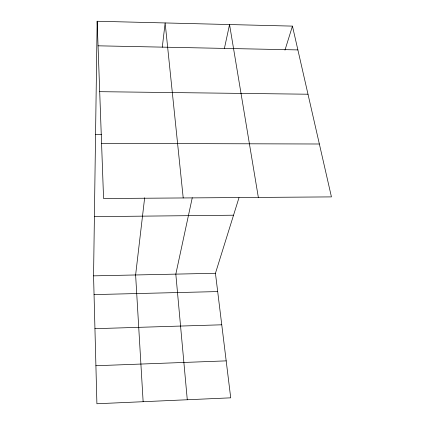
<?xml version="1.0" encoding="UTF-8"?>
<svg xmlns="http://www.w3.org/2000/svg" width="425" height="425" viewBox="0 0 425 425"><rect width="100%" height="100%" fill="white"/><g stroke="black" fill="none" stroke-linecap="round" stroke-linejoin="round"><path stroke-width="0.64" d="M238.993 197.71L215.443 273.286L230.717 397.832L96.9 403.75L93.564 275.857L97.155 21.25L292.453 26.116L331.436 196.897L103.567 198.523L97.155 21.25M144.659 197.752L135.618 274.97L143.135 401.705M162.292 47.233L165.139 22.945L183.212 197.954M192.265 197.737L175.822 274.125L187.282 399.755M224.384 48.519L229.548 24.549L258.347 197.423M284.962 50.161L292.453 26.116M95.912 365.734L226.185 360.873M94.945 328.679L221.76 324.796M94.052 294.599L217.69 291.577M93.564 275.857L215.443 273.286M94.398 216.649L233.543 215.204M101.575 143.384L319.361 144.001M95.556 134.459L101.469 134.486M99.7 91.678L307.998 94.217M98.042 45.815L297.882 49.911"/></g></svg>
